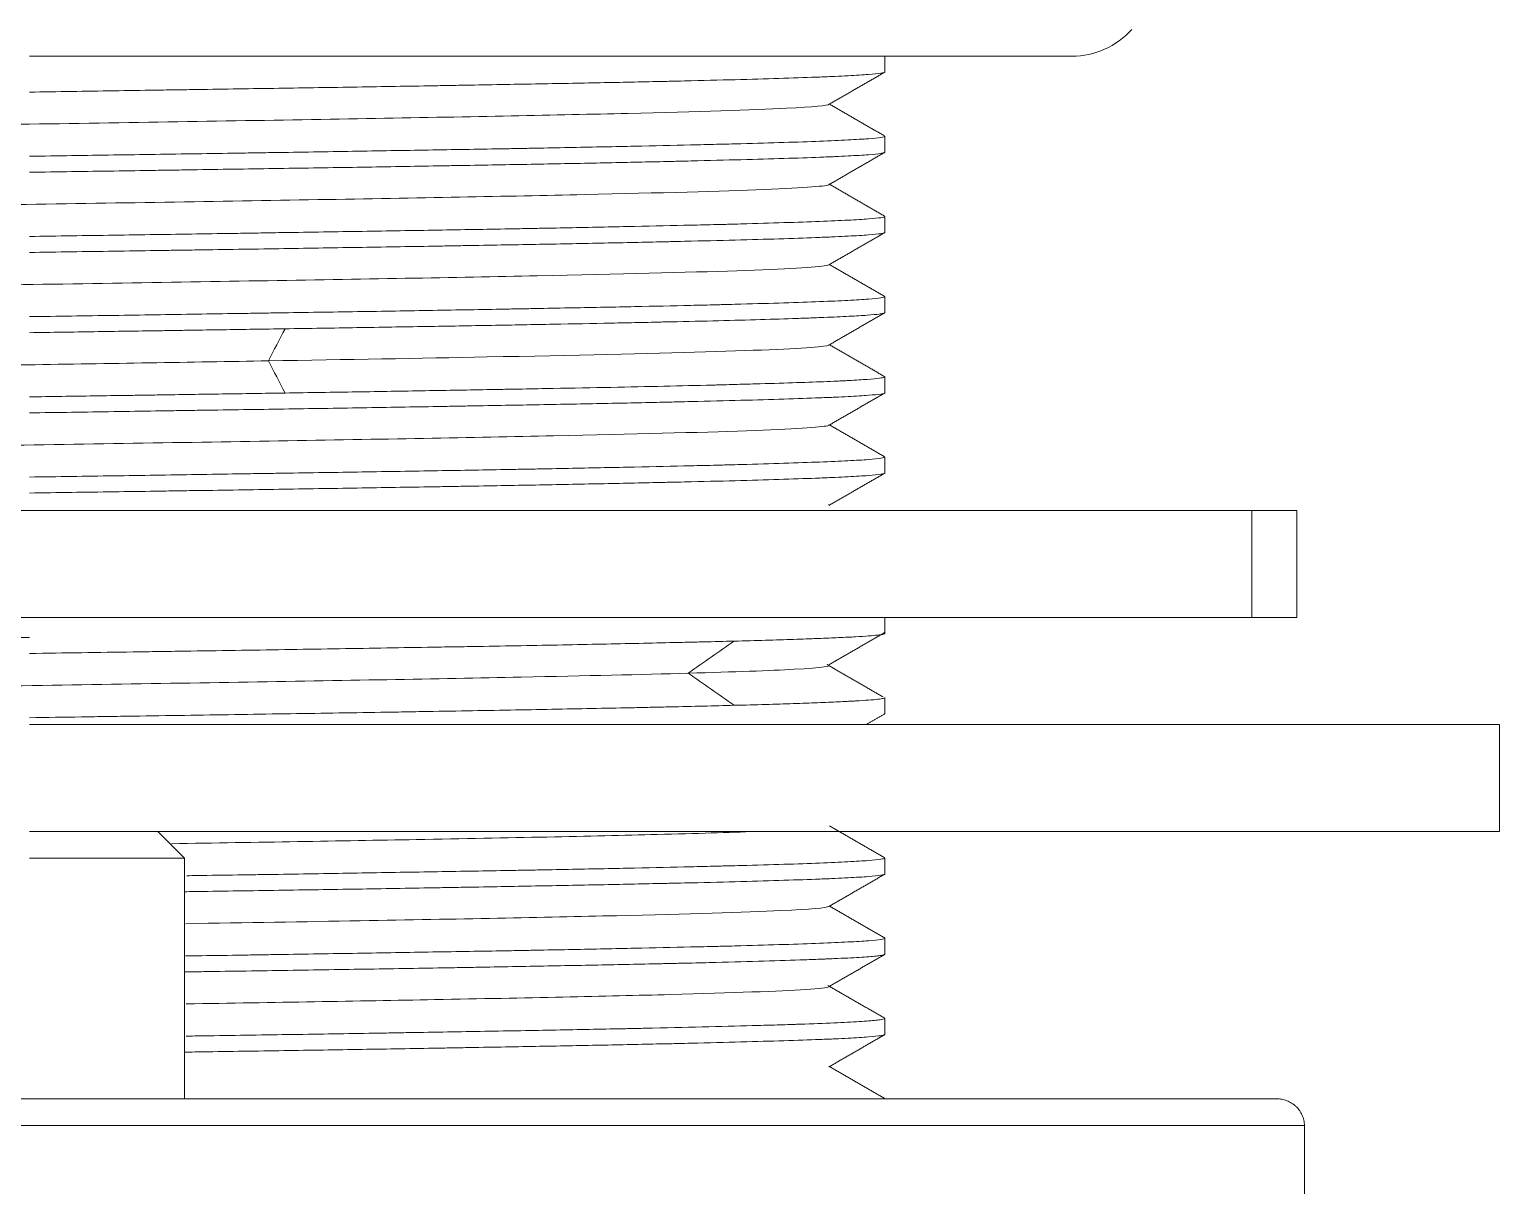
# Model space of a CAD drawing. Extents: x 2070 to 2860, y 0 to 579.
# Drawn here: x 2559.38 to 2586.88, y 251.42 to 273.05 of the extents above; entities that cross this region are included whole.
import ezdxf

# ---------------------------------------------------------------- set-up
doc = ezdxf.new("R2010")
doc.units = 0
doc.header["$LTSCALE"] = 10
doc.header["$MEASUREMENT"] = 0
doc.layers.add('1', color=7, linetype='CONTINUOUS')

msp = doc.modelspace()

# ---------------------------------------------------------------- linework, layer by layer
at = {"layer": '1', "color": 7, "linetype": 'Continuous', "lineweight": 18}
for p, q in [((2578.875, 272.546), (2559.375, 272.546)), ((2575.375, 272.25), (2575.375, 272.546)), ((2575.375, 270.749), (2575.375, 271.049)), ((2575.375, 269.249), (2575.375, 269.549)), ((2575.375, 267.749), (2575.375, 268.049)), ((2575.375, 266.249), (2575.375, 266.549)), ((2575.375, 264.749), (2575.375, 265.049)), ((2531.875, 264.046), (2582.241, 264.046)), ((2583.083, 264.046), (2582.241, 264.046)), ((2583.083, 262.046), (2583.083, 264.046)), ((2582.241, 262.046), (2531.875, 262.046)), ((2575.375, 261.75), (2575.375, 262.046)), ((2582.241, 262.046), (2583.083, 262.046)), ((2575.375, 260.25), (2575.375, 260.549)), ((2575.37, 260.244), (2575.375, 260.25)), ((2559.375, 260.046), (2586.875, 260.046)), ((2586.875, 258.046), (2586.875, 260.046)), ((2559.375, 258.046), (2586.875, 258.046)), ((2562.275, 257.546), (2561.775, 258.046)), ((2559.375, 257.546), (2562.275, 257.546)), ((2562.275, 253.046), (2562.275, 257.546)), ((2575.375, 257.249), (2575.375, 257.549)), ((2575.375, 255.75), (2575.375, 256.049)), ((2575.375, 254.25), (2575.375, 254.549)), ((2582.699, 253.046), (2534.875, 253.046)), ((2575.375, 253.046), (2575.375, 253.049)), ((2583.224, 247.046), (2583.224, 252.546))]:
    msp.add_line(p, q, dxfattribs=at)
at = {"layer": '1', "color": 7, "linetype": 'Continuous', "lineweight": 13}
for p, q in [((2582.241, 262.046), (2582.241, 264.046)), ((2583.224, 252.546), (2534.375, 252.546))]:
    msp.add_line(p, q, dxfattribs=at)
at = {"layer": '1', "color": 7, "linetype": 'Continuous', "lineweight": 18}
msp.add_arc((2578.875, 274.046), 1.5, 270, 318.1894, dxfattribs=at)
for points, degree in [([(2574.333, 271.645), (2574.857, 271.948), (2575.381, 272.25)], 2), ([(2575.372, 271.053), (2574.856, 271.351), (2574.34, 271.649)], 2), ([(2574.332, 270.144), (2574.855, 270.446), (2575.379, 270.749)], 2), ([(2575.374, 269.553), (2574.857, 269.851), (2574.341, 270.149)], 2), ([(2574.325, 268.64), (2574.849, 268.943), (2575.373, 269.245)], 2), ([(2575.379, 268.049), (2574.86, 268.349), (2574.341, 268.649)], 2), ([(2574.325, 267.14), (2574.848, 267.443), (2575.372, 267.745)], 2), ([(2575.38, 266.548), (2574.86, 266.849), (2574.34, 267.149)], 2), ([(2574.333, 265.644), (2574.856, 265.947), (2575.38, 266.249)], 2), ([(2575.376, 265.051), (2574.859, 265.35), (2574.341, 265.649)], 2), ([(2574.333, 264.145), (2574.857, 264.448), (2575.38, 264.75)], 2), ([(2574.333, 264.145), (2574.338, 264.149), (2574.335, 264.154), (2574.323, 264.159)], 3), ([(2574.324, 261.159), (2574.846, 261.461), (2575.369, 261.764)], 2), ([(2575.342, 260.562), (2574.819, 260.864), (2574.297, 261.166)], 2), ([(2575.028, 260.046), (2575.202, 260.147), (2575.377, 260.248)], 2), ([(2575.377, 257.551), (2574.859, 257.85), (2574.341, 258.149)], 2), ([(2574.33, 256.643), (2574.854, 256.945), (2575.377, 257.248)], 2), ([(2575.378, 256.051), (2574.859, 256.35), (2574.341, 256.649)], 2), ([(2574.329, 255.143), (2574.853, 255.445), (2575.377, 255.748)], 2), ([(2574.329, 255.156), (2574.324, 255.159), (2574.317, 255.161), (2574.307, 255.164)], 3), ([(2575.377, 254.551), (2574.859, 254.85), (2574.341, 255.149)], 2), ([(2574.33, 253.643), (2574.854, 253.945), (2575.377, 254.248)], 2), ([(2574.331, 253.643), (2574.337, 253.647), (2574.337, 253.651), (2574.331, 253.655)], 3), ([(2575.377, 253.051), (2574.859, 253.35), (2574.341, 253.649)], 2)]:
    msp.add_open_spline(points, degree=degree, dxfattribs=at)
for points, knots in [([(2559.375, 271.874), (2559.903, 271.882), (2560.429, 271.89), (2561.215, 271.902), (2561.476, 271.906), (2561.867, 271.912), (2561.997, 271.914), (2562.192, 271.917), (2562.257, 271.918), (2562.387, 271.92), (2562.451, 271.921), (2563.032, 271.93), (2563.54, 271.938), (2564.537, 271.953), (2565.027, 271.961), (2565.99, 271.976), (2566.463, 271.984), (2567.043, 271.994), (2567.159, 271.996), (2567.388, 272), (2567.73, 272.006), (2568.062, 272.012), (2568.714, 272.024), (2569.55, 272.039), (2570.323, 272.054), (2570.878, 272.066), (2571.059, 272.07), (2571.28, 272.075), (2571.324, 272.075), (2571.411, 272.077), (2571.455, 272.078), (2571.584, 272.081), (2571.668, 272.083), (2572.085, 272.093), (2572.396, 272.101), (2572.974, 272.117), (2573.242, 272.125), (2573.733, 272.14), (2573.957, 272.148), (2574.209, 272.158), (2574.258, 272.16), (2574.353, 272.163), (2574.399, 272.165), (2574.531, 272.171), (2574.613, 272.175), (2574.84, 272.187), (2574.967, 272.195), (2575.17, 272.211), (2575.246, 272.219), (2575.324, 272.23), (2575.343, 272.234), (2575.359, 272.239), (2575.362, 272.24), (2575.367, 272.242), (2575.37, 272.243), (2575.373, 272.245), (2575.373, 272.246)], [0, 0, 0, 0, 0.063113, 0.063113, 0.09467, 0.09467, 0.110448, 0.110448, 0.118338, 0.118338, 0.126227, 0.126227, 0.18934, 0.18934, 0.252453, 0.252453, 0.315567, 0.315567, 0.331345, 0.331345, 0.347124, 0.37868, 0.37868, 0.441794, 0.504907, 0.504907, 0.536464, 0.536464, 0.544353, 0.544353, 0.552242, 0.552242, 0.56802, 0.56802, 0.631134, 0.631134, 0.694247, 0.694247, 0.75736, 0.75736, 0.773139, 0.773139, 0.788917, 0.788917, 0.820474, 0.820474, 0.883587, 0.883587, 0.946701, 0.946701, 0.978257, 0.978257, 0.986146, 0.986146, 0.994036, 1, 1, 1, 1]), ([(2544.417, 270.895), (2544.412, 270.899), (2544.425, 270.934), (2545.399, 271.001), (2548.958, 271.096), (2554.141, 271.191), (2560.141, 271.286), (2566.022, 271.381), (2570.865, 271.476), (2573.701, 271.564), (2574.31, 271.621), (2574.334, 271.646)], [0, 0, 0, 0, 0.015318, 0.141747, 0.268175, 0.394604, 0.521032, 0.647461, 0.773889, 0.900318, 1, 1, 1, 1]), ([(2575.375, 271.049), (2575.375, 271.049), (2575.375, 271.049), (2575.375, 271.041), (2575.349, 271.033), (2575.247, 271.017), (2575.17, 271.01), (2575.018, 270.998), (2574.96, 270.994), (2574.833, 270.987), (2574.763, 270.983), (2574.533, 270.971), (2574.356, 270.963), (2573.957, 270.947), (2573.734, 270.939), (2573.243, 270.924), (2572.975, 270.916), (2572.611, 270.906), (2572.499, 270.903), (2572.384, 270.9), (2572.307, 270.899), (2572.268, 270.898), (2572.072, 270.893), (2571.91, 270.889), (2571.411, 270.877), (2571.061, 270.87), (2570.325, 270.854), (2569.939, 270.846), (2569.333, 270.834), (2569.127, 270.83), (2568.811, 270.824), (2568.704, 270.822), (2568.489, 270.818), (2568.38, 270.816), (2567.832, 270.807), (2567.383, 270.799), (2566.463, 270.784), (2565.992, 270.776), (2565.03, 270.76), (2564.538, 270.752), (2563.909, 270.742), (2563.783, 270.74), (2563.592, 270.737), (2563.528, 270.736), (2563.401, 270.734), (2563.081, 270.729), (2562.761, 270.724), (2561.989, 270.713), (2561.471, 270.705), (2560.428, 270.69), (2559.903, 270.682), (2559.375, 270.674)], [0, 0, 0, 0, 0.000749, 0.000749, 0.063202, 0.063202, 0.125655, 0.125655, 0.156882, 0.156882, 0.188108, 0.188108, 0.250562, 0.250562, 0.313015, 0.313015, 0.375468, 0.375468, 0.391081, 0.398888, 0.398888, 0.406695, 0.406695, 0.437921, 0.437921, 0.500374, 0.500374, 0.562828, 0.562828, 0.594054, 0.594054, 0.609667, 0.609667, 0.625281, 0.625281, 0.687734, 0.687734, 0.750187, 0.750187, 0.81264, 0.81264, 0.828254, 0.828254, 0.83606, 0.83606, 0.843867, 0.875094, 0.875094, 0.937547, 0.937547, 1, 1, 1, 1]), ([(2559.375, 270.374), (2559.903, 270.382), (2560.429, 270.39), (2561.215, 270.402), (2561.476, 270.406), (2561.867, 270.412), (2561.997, 270.414), (2562.192, 270.417), (2562.257, 270.418), (2562.387, 270.42), (2562.451, 270.421), (2563.032, 270.43), (2563.54, 270.437), (2564.537, 270.453), (2565.027, 270.46), (2565.99, 270.476), (2566.463, 270.484), (2567.043, 270.494), (2567.159, 270.496), (2567.388, 270.5), (2567.73, 270.506), (2568.062, 270.512), (2568.714, 270.523), (2569.132, 270.531), (2569.937, 270.546), (2570.323, 270.554), (2570.878, 270.566), (2571.059, 270.57), (2571.28, 270.575), (2571.324, 270.576), (2571.411, 270.578), (2571.455, 270.579), (2571.584, 270.582), (2571.668, 270.584), (2572.085, 270.594), (2572.396, 270.602), (2572.974, 270.617), (2573.242, 270.625), (2573.733, 270.64), (2573.957, 270.648), (2574.209, 270.658), (2574.258, 270.66), (2574.353, 270.663), (2574.49, 270.669), (2574.613, 270.675), (2574.84, 270.687), (2574.967, 270.695), (2575.17, 270.711), (2575.246, 270.718), (2575.324, 270.73), (2575.343, 270.734), (2575.359, 270.739), (2575.362, 270.74), (2575.367, 270.741), (2575.369, 270.743), (2575.371, 270.744), (2575.371, 270.744)], [0, 0, 0, 0, 0.063391, 0.063391, 0.095087, 0.095087, 0.110935, 0.110935, 0.118859, 0.118859, 0.126783, 0.126783, 0.190174, 0.190174, 0.253566, 0.253566, 0.316957, 0.316957, 0.332805, 0.332805, 0.348653, 0.380349, 0.380349, 0.44374, 0.44374, 0.507132, 0.507132, 0.538827, 0.538827, 0.546751, 0.546751, 0.554675, 0.554675, 0.570523, 0.570523, 0.633915, 0.633915, 0.697306, 0.697306, 0.760697, 0.760697, 0.776545, 0.776545, 0.792393, 0.824089, 0.824089, 0.88748, 0.88748, 0.950872, 0.950872, 0.982568, 0.982568, 0.990491, 0.990491, 0.998415, 1, 1, 1, 1]), ([(2544.421, 269.392), (2544.366, 269.422), (2544.993, 269.484), (2548.104, 269.577), (2553.024, 269.672), (2558.934, 269.767), (2564.914, 269.862), (2570.029, 269.957), (2573.483, 270.052), (2574.363, 270.119), (2574.334, 270.154), (2574.327, 270.158)], [0, 0, 0, 0, 0.118068, 0.242099, 0.36613, 0.490161, 0.614192, 0.738223, 0.862255, 0.986286, 1, 1, 1, 1]), ([(2575.375, 269.549), (2575.375, 269.549), (2575.375, 269.549), (2575.375, 269.541), (2575.349, 269.533), (2575.247, 269.517), (2575.17, 269.51), (2575.018, 269.498), (2574.96, 269.494), (2574.833, 269.486), (2574.763, 269.482), (2574.533, 269.471), (2574.356, 269.463), (2573.957, 269.448), (2573.734, 269.44), (2573.243, 269.424), (2572.975, 269.416), (2572.611, 269.406), (2572.499, 269.403), (2572.384, 269.4), (2572.307, 269.398), (2572.268, 269.397), (2572.072, 269.392), (2571.91, 269.389), (2571.411, 269.377), (2571.061, 269.369), (2570.325, 269.354), (2569.939, 269.346), (2569.333, 269.334), (2569.127, 269.33), (2568.811, 269.324), (2568.704, 269.322), (2568.489, 269.318), (2568.38, 269.316), (2567.832, 269.306), (2567.383, 269.299), (2566.463, 269.283), (2565.992, 269.276), (2565.03, 269.26), (2564.538, 269.253), (2563.909, 269.243), (2563.783, 269.241), (2563.592, 269.237), (2563.528, 269.236), (2563.401, 269.234), (2563.081, 269.229), (2562.761, 269.225), (2561.989, 269.213), (2561.471, 269.205), (2560.428, 269.19), (2559.903, 269.182), (2559.375, 269.174)], [0, 0, 0, 0, 0.00075, 0.00075, 0.063203, 0.063203, 0.125656, 0.125656, 0.156883, 0.156883, 0.188109, 0.188109, 0.250562, 0.250562, 0.313015, 0.313015, 0.375469, 0.375469, 0.391082, 0.398888, 0.398888, 0.406695, 0.406695, 0.437922, 0.437922, 0.500375, 0.500375, 0.562828, 0.562828, 0.594055, 0.594055, 0.609668, 0.609668, 0.625281, 0.625281, 0.687734, 0.687734, 0.750187, 0.750187, 0.812641, 0.812641, 0.828254, 0.828254, 0.83606, 0.83606, 0.843867, 0.875094, 0.875094, 0.937547, 0.937547, 1, 1, 1, 1]), ([(2559.375, 268.875), (2559.903, 268.883), (2560.429, 268.891), (2561.215, 268.902), (2561.476, 268.906), (2561.867, 268.912), (2561.997, 268.914), (2562.192, 268.917), (2562.257, 268.918), (2562.387, 268.92), (2562.451, 268.921), (2563.032, 268.929), (2563.54, 268.937), (2564.537, 268.953), (2565.027, 268.961), (2565.99, 268.976), (2566.463, 268.984), (2567.043, 268.994), (2567.159, 268.996), (2567.388, 269), (2567.73, 269.006), (2568.062, 269.012), (2568.714, 269.023), (2569.55, 269.038), (2570.323, 269.054), (2570.878, 269.066), (2571.059, 269.07), (2571.28, 269.075), (2571.324, 269.076), (2571.411, 269.078), (2571.455, 269.079), (2571.584, 269.082), (2571.668, 269.084), (2572.085, 269.094), (2572.396, 269.101), (2572.974, 269.117), (2573.242, 269.124), (2573.733, 269.14), (2573.957, 269.148), (2574.209, 269.158), (2574.258, 269.16), (2574.353, 269.164), (2574.49, 269.17), (2574.613, 269.176), (2574.84, 269.187), (2574.967, 269.195), (2575.17, 269.21), (2575.246, 269.218), (2575.324, 269.23), (2575.343, 269.234), (2575.359, 269.239), (2575.362, 269.24), (2575.367, 269.242), (2575.373, 269.244), (2575.375, 269.247), (2575.375, 269.249)], [0, 0, 0, 0, 0.062547, 0.062547, 0.09382, 0.09382, 0.109457, 0.109457, 0.117275, 0.117275, 0.125094, 0.125094, 0.187641, 0.187641, 0.250188, 0.250188, 0.312735, 0.312735, 0.328371, 0.328371, 0.344008, 0.375281, 0.375281, 0.437828, 0.500375, 0.500375, 0.531649, 0.531649, 0.539467, 0.539467, 0.547285, 0.547285, 0.562922, 0.562922, 0.625469, 0.625469, 0.688016, 0.688016, 0.750563, 0.750563, 0.7662, 0.7662, 0.781836, 0.81311, 0.81311, 0.875657, 0.875657, 0.938204, 0.938204, 0.969477, 0.969477, 0.977295, 0.977295, 0.985114, 1, 1, 1, 1]), ([(2544.418, 267.903), (2544.441, 267.924), (2544.908, 267.975), (2547.319, 268.059), (2551.945, 268.154), (2557.73, 268.249), (2563.772, 268.344), (2569.128, 268.438), (2572.962, 268.533), (2574.179, 268.601), (2574.317, 268.636), (2574.326, 268.641)], [0, 0, 0, 0, 0.081845, 0.210622, 0.339399, 0.468176, 0.596952, 0.725729, 0.854506, 0.983283, 1, 1, 1, 1]), ([(2575.372, 268.054), (2575.374, 268.052), (2575.375, 268.05), (2575.375, 268.041), (2575.349, 268.034), (2575.247, 268.018), (2575.17, 268.01), (2575.018, 267.998), (2574.96, 267.994), (2574.833, 267.986), (2574.763, 267.982), (2574.533, 267.97), (2574.356, 267.963), (2573.957, 267.947), (2573.734, 267.94), (2573.243, 267.924), (2572.975, 267.916), (2572.611, 267.906), (2572.499, 267.903), (2572.384, 267.9), (2572.307, 267.898), (2572.268, 267.897), (2572.072, 267.892), (2571.91, 267.888), (2571.411, 267.877), (2570.71, 267.861), (2569.939, 267.846), (2569.333, 267.835), (2569.127, 267.831), (2568.811, 267.825), (2568.704, 267.823), (2568.489, 267.819), (2568.38, 267.817), (2567.832, 267.807), (2567.383, 267.799), (2566.463, 267.783), (2565.992, 267.775), (2565.03, 267.76), (2564.538, 267.753), (2563.909, 267.743), (2563.783, 267.741), (2563.592, 267.738), (2563.528, 267.737), (2563.401, 267.735), (2563.081, 267.73), (2562.761, 267.725), (2561.989, 267.713), (2561.471, 267.705), (2560.428, 267.689), (2559.903, 267.682), (2559.375, 267.674)], [0, 0, 0, 0, 0.012925, 0.012925, 0.074617, 0.074617, 0.136309, 0.136309, 0.167155, 0.167155, 0.198002, 0.198002, 0.259694, 0.259694, 0.321386, 0.321386, 0.383078, 0.383078, 0.398501, 0.406213, 0.406213, 0.413924, 0.413924, 0.44477, 0.44477, 0.506463, 0.568155, 0.568155, 0.599001, 0.599001, 0.614424, 0.614424, 0.629847, 0.629847, 0.691539, 0.691539, 0.753231, 0.753231, 0.814923, 0.814923, 0.830346, 0.830346, 0.838058, 0.838058, 0.84577, 0.876616, 0.876616, 0.938308, 0.938308, 1, 1, 1, 1]), ([(2564.157, 267.447), (2564.612, 267.454), (2565.06, 267.461), (2565.718, 267.472), (2565.936, 267.476), (2566.367, 267.483), (2566.581, 267.486), (2567.215, 267.497), (2567.625, 267.504), (2568.419, 267.518), (2568.803, 267.525), (2569.547, 267.539), (2569.906, 267.546), (2570.426, 267.557), (2570.597, 267.56), (2570.847, 267.566), (2570.93, 267.567), (2571.052, 267.57), (2571.093, 267.571), (2571.174, 267.573), (2571.535, 267.581), (2571.873, 267.588), (2572.441, 267.602), (2572.707, 267.609), (2573.204, 267.623), (2573.436, 267.63), (2573.757, 267.641), (2573.859, 267.645), (2574.006, 267.65), (2574.054, 267.652), (2574.147, 267.656), (2574.193, 267.657), (2574.413, 267.666), (2574.568, 267.673), (2574.838, 267.687), (2574.953, 267.694), (2575.142, 267.708), (2575.217, 267.715), (2575.285, 267.724), (2575.303, 267.727), (2575.318, 267.729), (2575.328, 267.731), (2575.332, 267.732), (2575.353, 267.737), (2575.364, 267.74), (2575.373, 267.746), (2575.375, 267.748), (2575.375, 267.75)], [0, 0, 0, 0, 0.070072, 0.070072, 0.105108, 0.105108, 0.140144, 0.140144, 0.210217, 0.210217, 0.280289, 0.280289, 0.350361, 0.350361, 0.385397, 0.385397, 0.402915, 0.402915, 0.411674, 0.411674, 0.420433, 0.490506, 0.490506, 0.560578, 0.560578, 0.63065, 0.63065, 0.665686, 0.665686, 0.683204, 0.683204, 0.700722, 0.700722, 0.770795, 0.770795, 0.840867, 0.840867, 0.910939, 0.910939, 0.928457, 0.937216, 0.937216, 0.945975, 0.945975, 0.981011, 0.981011, 1, 1, 1, 1]), ([(2559.375, 267.374), (2559.781, 267.38), (2560.589, 267.393), (2561.392, 267.405), (2561.892, 267.412), (2561.992, 267.414), (2562.192, 267.417), (2562.291, 267.419), (2562.59, 267.423), (2562.788, 267.426), (2563.379, 267.435), (2563.77, 267.441), (2564.157, 267.447)], [0, 0, 0, 0, 0.25, 0.5, 0.5, 0.5625, 0.5625, 0.625, 0.625, 0.75, 0.75, 1, 1, 1, 1]), ([(2563.846, 266.847), (2565.301, 266.871), (2568.489, 266.927), (2572.358, 267.015), (2574.129, 267.092), (2574.346, 267.138), (2574.333, 267.153)], [0, 0, 0, 0, 0.238656, 0.548919, 0.859182, 1, 1, 1, 1]), ([(2544.417, 266.404), (2544.452, 266.432), (2545.2, 266.492), (2548.382, 266.584), (2553.394, 266.679), (2558.882, 266.766), (2562.391, 266.822), (2563.846, 266.847)], [0, 0, 0, 0, 0.19209, 0.406435, 0.62078, 0.835125, 1, 1, 1, 1]), ([(2575.373, 266.552), (2575.377, 266.549), (2575.375, 266.546), (2575.357, 266.535), (2575.324, 266.529), (2575.217, 266.515), (2575.142, 266.508), (2574.952, 266.494), (2574.836, 266.486), (2574.682, 266.478), (2574.665, 266.477), (2574.629, 266.475), (2574.575, 266.473), (2574.442, 266.467), (2574.318, 266.461), (2574.055, 266.451), (2573.666, 266.437), (2573.204, 266.423), (2572.829, 266.413), (2572.699, 266.409), (2572.498, 266.404), (2572.429, 266.402), (2572.325, 266.399), (2572.29, 266.398), (2572.219, 266.396), (2571.899, 266.388), (2571.559, 266.38), (2570.927, 266.366), (2570.265, 266.352), (2569.546, 266.338), (2568.985, 266.328), (2568.794, 266.324), (2568.502, 266.319), (2568.404, 266.317), (2568.206, 266.314), (2568.106, 266.312), (2567.606, 266.303), (2567.197, 266.296), (2566.36, 266.281), (2565.932, 266.274), (2565.058, 266.26), (2564.612, 266.253), (2564.157, 266.246)], [0, 0, 0, 0, 0.031512, 0.031512, 0.100689, 0.100689, 0.169867, 0.169867, 0.239045, 0.239045, 0.247692, 0.247692, 0.256339, 0.273634, 0.308223, 0.308223, 0.3774, 0.446578, 0.446578, 0.481167, 0.481167, 0.498461, 0.498461, 0.507109, 0.507109, 0.515756, 0.584934, 0.584934, 0.654111, 0.723289, 0.723289, 0.757878, 0.757878, 0.775172, 0.775172, 0.792467, 0.792467, 0.861645, 0.861645, 0.930822, 0.930822, 1, 1, 1, 1]), ([(2564.157, 266.246), (2563.77, 266.24), (2562.989, 266.228), (2562.196, 266.216), (2561.696, 266.208), (2561.596, 266.207), (2561.395, 266.204), (2561.294, 266.202), (2560.992, 266.198), (2560.791, 266.195), (2560.185, 266.186), (2559.781, 266.18), (2559.375, 266.174)], [0, 0, 0, 0, 0.25, 0.5, 0.5, 0.5625, 0.5625, 0.625, 0.625, 0.75, 0.75, 1, 1, 1, 1]), ([(2559.375, 265.874), (2559.903, 265.882), (2560.429, 265.89), (2561.215, 265.902), (2561.476, 265.906), (2561.867, 265.912), (2561.997, 265.914), (2562.192, 265.917), (2562.257, 265.918), (2562.387, 265.92), (2562.451, 265.921), (2563.032, 265.93), (2563.54, 265.937), (2564.537, 265.953), (2565.027, 265.96), (2565.99, 265.976), (2566.463, 265.984), (2567.043, 265.994), (2567.159, 265.996), (2567.388, 266), (2567.73, 266.006), (2568.062, 266.012), (2568.714, 266.023), (2569.132, 266.031), (2569.937, 266.046), (2570.323, 266.054), (2570.878, 266.066), (2571.059, 266.07), (2571.28, 266.075), (2571.324, 266.076), (2571.411, 266.078), (2571.455, 266.079), (2571.584, 266.082), (2571.668, 266.084), (2572.085, 266.094), (2572.396, 266.102), (2572.974, 266.117), (2573.242, 266.124), (2573.733, 266.14), (2573.957, 266.148), (2574.209, 266.158), (2574.258, 266.16), (2574.353, 266.164), (2574.49, 266.17), (2574.613, 266.176), (2574.84, 266.187), (2574.967, 266.195), (2575.17, 266.211), (2575.246, 266.218), (2575.324, 266.23), (2575.343, 266.234), (2575.359, 266.238), (2575.362, 266.239), (2575.367, 266.241), (2575.37, 266.243), (2575.372, 266.244), (2575.372, 266.245)], [0, 0, 0, 0, 0.063265, 0.063265, 0.094898, 0.094898, 0.110714, 0.110714, 0.118622, 0.118622, 0.12653, 0.12653, 0.189795, 0.189795, 0.25306, 0.25306, 0.316325, 0.316325, 0.332142, 0.332142, 0.347958, 0.37959, 0.37959, 0.442856, 0.442856, 0.506121, 0.506121, 0.537753, 0.537753, 0.545661, 0.545661, 0.553569, 0.553569, 0.569386, 0.569386, 0.632651, 0.632651, 0.695916, 0.695916, 0.759181, 0.759181, 0.774997, 0.774997, 0.790813, 0.822446, 0.822446, 0.885711, 0.885711, 0.948976, 0.948976, 0.980609, 0.980609, 0.988517, 0.988517, 0.996425, 1, 1, 1, 1]), ([(2544.416, 264.896), (2544.394, 264.92), (2544.895, 264.977), (2547.574, 265.065), (2552.302, 265.16), (2558.133, 265.255), (2564.159, 265.35), (2569.437, 265.445), (2573.146, 265.54), (2574.302, 265.61), (2574.342, 265.649), (2574.33, 265.656)], [0, 0, 0, 0, 0.097984, 0.222864, 0.347744, 0.472624, 0.597504, 0.722384, 0.847264, 0.972144, 1, 1, 1, 1]), ([(2575.375, 265.049), (2575.375, 265.049), (2575.375, 265.049), (2575.375, 265.041), (2575.349, 265.034), (2575.247, 265.018), (2575.17, 265.01), (2575.018, 264.998), (2574.96, 264.994), (2574.833, 264.986), (2574.763, 264.982), (2574.533, 264.97), (2574.356, 264.963), (2573.957, 264.948), (2573.734, 264.94), (2573.243, 264.924), (2572.975, 264.916), (2572.611, 264.906), (2572.499, 264.903), (2572.384, 264.9), (2572.307, 264.898), (2572.268, 264.897), (2572.072, 264.892), (2571.91, 264.888), (2571.411, 264.877), (2571.061, 264.869), (2570.325, 264.854), (2569.939, 264.846), (2569.333, 264.834), (2569.127, 264.83), (2568.811, 264.824), (2568.704, 264.822), (2568.489, 264.818), (2568.38, 264.816), (2567.832, 264.806), (2567.383, 264.799), (2566.463, 264.783), (2565.992, 264.776), (2565.03, 264.76), (2564.538, 264.753), (2563.909, 264.743), (2563.783, 264.741), (2563.592, 264.738), (2563.528, 264.737), (2563.401, 264.735), (2563.081, 264.73), (2562.761, 264.725), (2561.989, 264.713), (2561.471, 264.705), (2560.428, 264.689), (2559.903, 264.682), (2559.375, 264.674)], [0, 0, 0, 0, 0.000749, 0.000749, 0.063202, 0.063202, 0.125656, 0.125656, 0.156882, 0.156882, 0.188109, 0.188109, 0.250562, 0.250562, 0.313015, 0.313015, 0.375468, 0.375468, 0.391082, 0.398888, 0.398888, 0.406695, 0.406695, 0.437921, 0.437921, 0.500375, 0.500375, 0.562828, 0.562828, 0.594054, 0.594054, 0.609668, 0.609668, 0.625281, 0.625281, 0.687734, 0.687734, 0.750187, 0.750187, 0.81264, 0.81264, 0.828254, 0.828254, 0.83606, 0.83606, 0.843867, 0.875094, 0.875094, 0.937547, 0.937547, 1, 1, 1, 1]), ([(2559.375, 264.375), (2559.903, 264.383), (2560.429, 264.391), (2561.215, 264.402), (2561.476, 264.406), (2561.867, 264.412), (2561.997, 264.414), (2562.192, 264.417), (2562.257, 264.418), (2562.387, 264.42), (2562.451, 264.42), (2563.032, 264.429), (2563.54, 264.437), (2564.537, 264.453), (2565.027, 264.461), (2565.99, 264.477), (2566.463, 264.484), (2567.043, 264.494), (2567.159, 264.496), (2567.388, 264.5), (2567.73, 264.506), (2568.062, 264.511), (2568.714, 264.523), (2569.132, 264.531), (2569.937, 264.546), (2570.323, 264.554), (2570.878, 264.566), (2571.059, 264.57), (2571.28, 264.575), (2571.324, 264.576), (2571.411, 264.578), (2571.455, 264.579), (2571.584, 264.582), (2571.668, 264.584), (2572.085, 264.594), (2572.396, 264.601), (2572.974, 264.616), (2573.242, 264.624), (2573.733, 264.64), (2573.957, 264.648), (2574.209, 264.658), (2574.258, 264.66), (2574.353, 264.664), (2574.49, 264.67), (2574.613, 264.676), (2574.84, 264.687), (2574.967, 264.695), (2575.17, 264.71), (2575.246, 264.718), (2575.324, 264.73), (2575.343, 264.734), (2575.359, 264.739), (2575.362, 264.74), (2575.367, 264.742), (2575.37, 264.744), (2575.372, 264.745), (2575.373, 264.746)], [0, 0, 0, 0, 0.063137, 0.063137, 0.094706, 0.094706, 0.11049, 0.11049, 0.118382, 0.118382, 0.126275, 0.126275, 0.189412, 0.189412, 0.252549, 0.252549, 0.315686, 0.315686, 0.331471, 0.331471, 0.347255, 0.378824, 0.378824, 0.441961, 0.441961, 0.505098, 0.505098, 0.536667, 0.536667, 0.544559, 0.544559, 0.552451, 0.552451, 0.568235, 0.568235, 0.631373, 0.631373, 0.69451, 0.69451, 0.757647, 0.757647, 0.773432, 0.773432, 0.789216, 0.820785, 0.820785, 0.883922, 0.883922, 0.947059, 0.947059, 0.978628, 0.978628, 0.98652, 0.98652, 0.994412, 1, 1, 1, 1]), ([(2559.375, 261.674), (2558.847, 261.666), (2558.321, 261.658), (2557.535, 261.646), (2557.274, 261.642), (2556.883, 261.637), (2556.753, 261.635), (2556.558, 261.632), (2556.493, 261.631), (2556.363, 261.629), (2556.299, 261.628), (2555.718, 261.619), (2555.21, 261.611), (2554.213, 261.596), (2553.723, 261.588), (2552.76, 261.572), (2552.287, 261.564), (2551.707, 261.554), (2551.591, 261.552), (2551.362, 261.549), (2551.02, 261.543), (2550.688, 261.537), (2550.036, 261.526), (2549.618, 261.518), (2548.814, 261.502), (2548.427, 261.494), (2547.872, 261.482), (2547.691, 261.478), (2547.47, 261.473), (2547.426, 261.472), (2547.339, 261.47), (2547.296, 261.469), (2547.166, 261.466), (2547.082, 261.464), (2546.665, 261.455), (2546.354, 261.447), (2545.776, 261.432), (2545.508, 261.424), (2545.017, 261.408), (2544.793, 261.4), (2544.541, 261.39), (2544.492, 261.388), (2544.397, 261.384), (2544.26, 261.378), (2544.137, 261.373), (2543.91, 261.361), (2543.783, 261.354), (2543.58, 261.338), (2543.504, 261.331), (2543.427, 261.319), (2543.407, 261.315), (2543.391, 261.31), (2543.388, 261.309), (2543.383, 261.307), (2543.381, 261.305), (2543.379, 261.304), (2543.379, 261.304)], [0, 0, 0, 0, 0.063408, 0.063408, 0.095111, 0.095111, 0.110963, 0.110963, 0.118889, 0.118889, 0.126815, 0.126815, 0.190223, 0.190223, 0.25363, 0.25363, 0.317038, 0.317038, 0.33289, 0.33289, 0.348741, 0.380445, 0.380445, 0.443853, 0.443853, 0.50726, 0.50726, 0.538964, 0.538964, 0.54689, 0.54689, 0.554816, 0.554816, 0.570668, 0.570668, 0.634075, 0.634075, 0.697483, 0.697483, 0.76089, 0.76089, 0.776742, 0.776742, 0.792594, 0.824298, 0.824298, 0.887705, 0.887705, 0.951113, 0.951113, 0.982817, 0.982817, 0.990743, 0.990743, 0.998669, 1, 1, 1, 1]), ([(2559.375, 261.375), (2559.7, 261.38), (2560.348, 261.389), (2560.993, 261.399), (2561.475, 261.406), (2561.716, 261.41), (2561.956, 261.413), (2562.116, 261.416), (2562.197, 261.417), (2562.596, 261.423), (2562.912, 261.427), (2563.537, 261.437), (2563.846, 261.442), (2564.458, 261.452), (2565.064, 261.461), (2565.953, 261.476), (2566.532, 261.486), (2566.962, 261.493), (2567.104, 261.495), (2567.387, 261.5), (2567.527, 261.502), (2567.942, 261.509), (2568.483, 261.519), (2568.999, 261.528), (2569.503, 261.538), (2569.995, 261.548), (2570.697, 261.562), (2571.14, 261.572), (2571.409, 261.578), (2571.462, 261.579), (2571.568, 261.582), (2571.725, 261.585), (2571.878, 261.589), (2572.178, 261.596), (2572.37, 261.601), (2572.554, 261.606)], [0, 0, 0, 0, 0.0625, 0.125, 0.125, 0.15625, 0.171875, 0.171875, 0.1875, 0.1875, 0.25, 0.25, 0.3125, 0.3125, 0.375, 0.4375, 0.5, 0.5, 0.53125, 0.53125, 0.5625, 0.5625, 0.625, 0.6875, 0.6875, 0.75, 0.8125, 0.875, 0.875, 0.890625, 0.890625, 0.90625, 0.9375, 0.9375, 1, 1, 1, 1]), ([(2572.554, 261.606), (2572.762, 261.611), (2573.154, 261.622), (2573.504, 261.633), (2573.749, 261.641), (2573.828, 261.644), (2573.943, 261.648), (2573.981, 261.649), (2574.054, 261.652), (2574.09, 261.653), (2574.267, 261.66), (2574.395, 261.665), (2574.629, 261.676), (2574.735, 261.681), (2574.921, 261.692), (2575.085, 261.703), (2575.201, 261.714), (2575.27, 261.722), (2575.29, 261.725), (2575.315, 261.729), (2575.323, 261.73), (2575.336, 261.733), (2575.342, 261.734), (2575.366, 261.74), (2575.375, 261.745), (2575.375, 261.749)], [0, 0, 0, 0, 0.113032, 0.226065, 0.226065, 0.282581, 0.282581, 0.310839, 0.310839, 0.339097, 0.339097, 0.452129, 0.452129, 0.565161, 0.565161, 0.678194, 0.791226, 0.791226, 0.847742, 0.847742, 0.876, 0.876, 0.904258, 0.904258, 1, 1, 1, 1]), ([(2544.421, 260.406), (2544.45, 260.423), (2544.865, 260.472), (2547.077, 260.553), (2551.6, 260.647), (2557.336, 260.742), (2563.39, 260.837), (2568.4, 260.925), (2570.833, 260.981), (2571.698, 261.005)], [0, 0, 0, 0, 0.086761, 0.245057, 0.403352, 0.561647, 0.719943, 0.878238, 1, 1, 1, 1]), ([(2571.698, 261.005), (2572.562, 261.03), (2574.045, 261.083), (2574.429, 261.137), (2574.297, 261.166)], [0, 0, 0, 0, 0.453243, 1, 1, 1, 1]), ([(2575.375, 260.549), (2575.375, 260.544), (2575.355, 260.534), (2575.258, 260.518), (2575.084, 260.502), (2574.92, 260.492), (2574.802, 260.485), (2574.778, 260.484), (2574.727, 260.481), (2574.701, 260.48), (2574.621, 260.476), (2574.565, 260.473), (2574.388, 260.465), (2574.129, 260.454), (2573.674, 260.437), (2573.327, 260.426), (2572.957, 260.416), (2572.762, 260.41), (2572.554, 260.405)], [0, 0, 0, 0, 0.100214, 0.212687, 0.32516, 0.437634, 0.437634, 0.465752, 0.465752, 0.49387, 0.49387, 0.550107, 0.550107, 0.66258, 0.775053, 0.887527, 0.887527, 1, 1, 1, 1]), ([(2572.554, 260.405), (2572.37, 260.4), (2571.986, 260.39), (2571.572, 260.38), (2571.25, 260.373), (2571.086, 260.37), (2570.918, 260.366), (2570.805, 260.364), (2570.748, 260.362), (2570.461, 260.357), (2569.99, 260.347), (2569.497, 260.338), (2568.992, 260.328), (2568.476, 260.318), (2567.668, 260.304), (2567.107, 260.294), (2566.678, 260.287), (2566.533, 260.284), (2566.241, 260.279), (2566.094, 260.277), (2565.652, 260.27), (2565.056, 260.26), (2564.45, 260.251), (2563.838, 260.242), (2563.53, 260.237), (2562.907, 260.227), (2562.279, 260.217), (2561.64, 260.208), (2561.238, 260.201), (2561.157, 260.2), (2560.995, 260.198), (2560.753, 260.194), (2560.51, 260.191), (2560.025, 260.183), (2559.7, 260.178), (2559.375, 260.174)], [0, 0, 0, 0, 0.0625, 0.125, 0.125, 0.15625, 0.171875, 0.171875, 0.1875, 0.1875, 0.25, 0.3125, 0.3125, 0.375, 0.4375, 0.5, 0.5, 0.53125, 0.53125, 0.5625, 0.5625, 0.625, 0.6875, 0.6875, 0.75, 0.75, 0.8125, 0.875, 0.875, 0.890625, 0.890625, 0.90625, 0.9375, 0.9375, 1, 1, 1, 1]), ([(2562.035, 257.817), (2563.636, 257.843), (2567.082, 257.9), (2570.807, 257.977), (2572.469, 258.027), (2572.963, 258.046)], [0, 0, 0, 0, 0.339569, 0.753582, 1, 1, 1, 1]), ([(2575.375, 257.549), (2575.375, 257.549), (2575.375, 257.549), (2575.375, 257.541), (2575.349, 257.533), (2575.247, 257.517), (2575.17, 257.51), (2575.018, 257.498), (2574.96, 257.495), (2574.833, 257.487), (2574.763, 257.483), (2574.533, 257.471), (2574.356, 257.463), (2573.957, 257.447), (2573.734, 257.439), (2573.243, 257.424), (2572.975, 257.416), (2572.611, 257.407), (2572.499, 257.404), (2572.384, 257.401), (2572.307, 257.399), (2572.268, 257.398), (2572.072, 257.393), (2571.91, 257.389), (2571.411, 257.377), (2570.71, 257.361), (2569.939, 257.346), (2569.333, 257.334), (2569.127, 257.33), (2568.811, 257.324), (2568.704, 257.322), (2568.489, 257.319), (2568.38, 257.317), (2567.832, 257.307), (2567.383, 257.299), (2566.463, 257.284), (2565.992, 257.276), (2565.03, 257.26), (2564.538, 257.252), (2563.909, 257.242), (2563.783, 257.24), (2563.592, 257.237), (2563.528, 257.236), (2563.401, 257.234), (2563.081, 257.23), (2562.761, 257.225), (2562.443, 257.22), (2562.382, 257.219), (2562.321, 257.218)], [0, 0, 0, 0, 0.000848, 0.000848, 0.07162, 0.07162, 0.142391, 0.142391, 0.177777, 0.177777, 0.213163, 0.213163, 0.283934, 0.283934, 0.354706, 0.354706, 0.425477, 0.425477, 0.44317, 0.452016, 0.452016, 0.460863, 0.460863, 0.496249, 0.496249, 0.56702, 0.637792, 0.637792, 0.673177, 0.673177, 0.69087, 0.69087, 0.708563, 0.708563, 0.779334, 0.779334, 0.850106, 0.850106, 0.920877, 0.920877, 0.93857, 0.93857, 0.947417, 0.947417, 0.956263, 0.991649, 0.991649, 1, 1, 1, 1]), ([(2562.278, 256.918), (2562.292, 256.919), (2562.307, 256.919), (2562.387, 256.92), (2562.451, 256.921), (2563.032, 256.93), (2563.54, 256.938), (2564.537, 256.953), (2565.027, 256.96), (2565.99, 256.976), (2566.463, 256.984), (2567.043, 256.994), (2567.159, 256.996), (2567.388, 257), (2567.73, 257.006), (2568.062, 257.012), (2568.714, 257.024), (2569.55, 257.039), (2570.323, 257.054), (2570.878, 257.066), (2571.059, 257.07), (2571.28, 257.075), (2571.324, 257.076), (2571.411, 257.078), (2571.455, 257.079), (2571.584, 257.081), (2571.668, 257.083), (2572.085, 257.093), (2572.396, 257.101), (2572.974, 257.117), (2573.242, 257.125), (2573.733, 257.14), (2573.957, 257.148), (2574.209, 257.158), (2574.258, 257.159), (2574.353, 257.163), (2574.399, 257.165), (2574.531, 257.171), (2574.613, 257.175), (2574.84, 257.187), (2574.967, 257.195), (2575.17, 257.211), (2575.246, 257.219), (2575.324, 257.23), (2575.343, 257.234), (2575.359, 257.239), (2575.362, 257.24), (2575.367, 257.242), (2575.373, 257.244), (2575.375, 257.247), (2575.375, 257.249)], [0, 0, 0, 0, 0.002015, 0.002015, 0.010855, 0.010855, 0.081569, 0.081569, 0.152282, 0.152282, 0.222996, 0.222996, 0.240675, 0.240675, 0.258353, 0.29371, 0.29371, 0.364424, 0.435138, 0.435138, 0.470495, 0.470495, 0.479334, 0.479334, 0.488174, 0.488174, 0.505852, 0.505852, 0.576566, 0.576566, 0.64728, 0.64728, 0.717994, 0.717994, 0.735672, 0.735672, 0.753351, 0.753351, 0.788708, 0.788708, 0.859422, 0.859422, 0.930136, 0.930136, 0.965493, 0.965493, 0.974332, 0.974332, 0.983171, 1, 1, 1, 1]), ([(2562.302, 256.321), (2563.424, 256.339), (2566.421, 256.389), (2570.647, 256.471), (2573.613, 256.56), (2574.289, 256.617), (2574.331, 256.643)], [0, 0, 0, 0, 0.170064, 0.464849, 0.759634, 1, 1, 1, 1]), ([(2575.375, 256.049), (2575.375, 256.049), (2575.375, 256.049), (2575.375, 256.041), (2575.349, 256.033), (2575.247, 256.017), (2575.17, 256.01), (2575.018, 255.998), (2574.96, 255.994), (2574.833, 255.986), (2574.763, 255.983), (2574.533, 255.971), (2574.356, 255.963), (2573.957, 255.947), (2573.734, 255.939), (2573.243, 255.924), (2572.975, 255.916), (2572.611, 255.906), (2572.499, 255.903), (2572.384, 255.9), (2572.307, 255.898), (2572.268, 255.897), (2572.072, 255.893), (2571.91, 255.889), (2571.411, 255.877), (2571.061, 255.87), (2570.325, 255.854), (2569.939, 255.846), (2569.333, 255.834), (2569.127, 255.83), (2568.811, 255.824), (2568.704, 255.822), (2568.489, 255.818), (2568.38, 255.816), (2567.832, 255.807), (2567.383, 255.799), (2566.463, 255.784), (2565.992, 255.776), (2565.03, 255.76), (2564.538, 255.752), (2563.909, 255.742), (2563.783, 255.74), (2563.592, 255.737), (2563.528, 255.736), (2563.401, 255.734), (2563.081, 255.729), (2562.761, 255.724), (2562.435, 255.72), (2562.366, 255.719), (2562.297, 255.717)], [0, 0, 0, 0, 0.000848, 0.000848, 0.071542, 0.071542, 0.142236, 0.142236, 0.177583, 0.177583, 0.21293, 0.21293, 0.283624, 0.283624, 0.354317, 0.354317, 0.425011, 0.425011, 0.442685, 0.451522, 0.451522, 0.460358, 0.460358, 0.495705, 0.495705, 0.566399, 0.566399, 0.637093, 0.637093, 0.67244, 0.67244, 0.690113, 0.690113, 0.707787, 0.707787, 0.778481, 0.778481, 0.849175, 0.849175, 0.919868, 0.919868, 0.937542, 0.937542, 0.946379, 0.946379, 0.955215, 0.990562, 0.990562, 1, 1, 1, 1]), ([(2562.278, 255.418), (2562.397, 255.42), (2562.517, 255.422), (2563.17, 255.432), (2563.695, 255.44), (2564.727, 255.456), (2565.234, 255.464), (2566.228, 255.48), (2566.716, 255.488), (2567.254, 255.497), (2567.314, 255.498), (2567.433, 255.5), (2567.61, 255.503), (2568.017, 255.51), (2568.356, 255.517), (2569.022, 255.529), (2569.448, 255.537), (2570.265, 255.553), (2570.657, 255.561), (2571.124, 255.571), (2571.216, 255.573), (2571.353, 255.576), (2571.398, 255.577), (2571.489, 255.579), (2571.712, 255.584), (2571.925, 255.589), (2572.42, 255.602), (2572.727, 255.61), (2573.293, 255.626), (2573.552, 255.634), (2573.906, 255.647), (2574.018, 255.651), (2574.151, 255.656), (2574.177, 255.657), (2574.229, 255.659), (2574.254, 255.66), (2574.329, 255.663), (2574.377, 255.665), (2574.609, 255.675), (2574.767, 255.683), (2575.029, 255.699), (2575.133, 255.707), (2575.25, 255.719), (2575.282, 255.724), (2575.319, 255.73), (2575.33, 255.732), (2575.348, 255.736), (2575.356, 255.738), (2575.371, 255.743), (2575.375, 255.747), (2575.375, 255.75)], [0, 0, 0, 0, 0.016296, 0.016296, 0.089701, 0.089701, 0.163106, 0.163106, 0.236511, 0.236511, 0.245687, 0.245687, 0.254863, 0.273214, 0.309917, 0.309917, 0.383322, 0.383322, 0.456727, 0.456727, 0.475078, 0.475078, 0.484254, 0.484254, 0.49343, 0.530132, 0.530132, 0.603537, 0.603537, 0.676942, 0.676942, 0.713645, 0.713645, 0.722821, 0.722821, 0.731996, 0.731996, 0.750348, 0.750348, 0.823753, 0.823753, 0.897158, 0.897158, 0.93386, 0.93386, 0.952212, 0.952212, 0.970563, 0.970563, 1, 1, 1, 1]), ([(2562.31, 254.821), (2563.942, 254.848), (2567.399, 254.906), (2571.678, 254.996), (2573.886, 255.077), (2574.3, 255.125), (2574.329, 255.143)], [0, 0, 0, 0, 0.247877, 0.543164, 0.838451, 1, 1, 1, 1]), ([(2575.375, 254.549), (2575.375, 254.545), (2575.371, 254.542), (2575.35, 254.535), (2575.332, 254.531), (2575.294, 254.525), (2575.28, 254.523), (2575.248, 254.519), (2575.23, 254.517), (2575.132, 254.507), (2575.027, 254.499), (2574.764, 254.482), (2574.606, 254.474), (2574.237, 254.458), (2574.027, 254.45), (2573.759, 254.44), (2573.729, 254.439), (2573.668, 254.437), (2573.575, 254.434), (2573.351, 254.427), (2573.147, 254.421), (2572.721, 254.409), (2572.414, 254.401), (2571.757, 254.385), (2571.406, 254.377), (2570.939, 254.367), (2570.844, 254.364), (2570.7, 254.361), (2570.651, 254.36), (2570.553, 254.358), (2570.308, 254.353), (2570.056, 254.348), (2569.44, 254.336), (2569.013, 254.328), (2568.127, 254.312), (2567.669, 254.304), (2566.958, 254.292), (2566.717, 254.288), (2566.41, 254.283), (2566.349, 254.282), (2566.225, 254.28), (2566.163, 254.278), (2565.977, 254.275), (2565.852, 254.273), (2565.226, 254.263), (2564.717, 254.255), (2563.685, 254.239), (2563.162, 254.231), (2562.523, 254.221), (2562.414, 254.22), (2562.305, 254.218)], [0, 0, 0, 0, 0.029511, 0.029511, 0.06626, 0.06626, 0.084635, 0.084635, 0.103009, 0.103009, 0.176507, 0.176507, 0.250006, 0.250006, 0.323504, 0.323504, 0.332691, 0.332691, 0.341878, 0.360253, 0.397002, 0.397002, 0.4705, 0.4705, 0.543999, 0.543999, 0.562373, 0.562373, 0.57156, 0.57156, 0.580748, 0.617497, 0.617497, 0.690995, 0.690995, 0.764493, 0.764493, 0.801242, 0.801242, 0.81043, 0.81043, 0.819617, 0.819617, 0.837992, 0.837992, 0.91149, 0.91149, 0.984988, 0.984988, 1, 1, 1, 1]), ([(2562.278, 253.918), (2562.292, 253.918), (2562.307, 253.919), (2562.387, 253.92), (2562.451, 253.921), (2563.032, 253.93), (2563.54, 253.938), (2564.537, 253.953), (2565.027, 253.961), (2565.99, 253.976), (2566.463, 253.984), (2567.043, 253.994), (2567.159, 253.996), (2567.388, 254), (2567.73, 254.006), (2568.062, 254.012), (2568.714, 254.024), (2569.55, 254.039), (2570.323, 254.054), (2570.878, 254.066), (2571.059, 254.07), (2571.28, 254.075), (2571.324, 254.075), (2571.411, 254.077), (2571.455, 254.078), (2571.584, 254.081), (2571.668, 254.083), (2572.085, 254.093), (2572.396, 254.101), (2572.974, 254.117), (2573.242, 254.125), (2573.733, 254.14), (2573.957, 254.148), (2574.209, 254.158), (2574.258, 254.16), (2574.353, 254.163), (2574.399, 254.165), (2574.531, 254.171), (2574.613, 254.175), (2574.84, 254.187), (2574.967, 254.195), (2575.17, 254.211), (2575.246, 254.219), (2575.324, 254.23), (2575.343, 254.234), (2575.359, 254.239), (2575.362, 254.24), (2575.367, 254.242), (2575.373, 254.245), (2575.375, 254.247), (2575.375, 254.249)], [0, 0, 0, 0, 0.002015, 0.002015, 0.010855, 0.010855, 0.081568, 0.081568, 0.152282, 0.152282, 0.222996, 0.222996, 0.240675, 0.240675, 0.258353, 0.29371, 0.29371, 0.364424, 0.435138, 0.435138, 0.470495, 0.470495, 0.479334, 0.479334, 0.488173, 0.488173, 0.505852, 0.505852, 0.576566, 0.576566, 0.647279, 0.647279, 0.717993, 0.717993, 0.735672, 0.735672, 0.75335, 0.75335, 0.788707, 0.788707, 0.859421, 0.859421, 0.930135, 0.930135, 0.965492, 0.965492, 0.974331, 0.974331, 0.98317, 1, 1, 1, 1]), ([(2582.699, 253.046), (2582.733, 253.046), (2582.766, 253.043), (2582.815, 253.034), (2582.832, 253.03), (2582.864, 253.021), (2582.88, 253.016), (2582.927, 252.998), (2582.957, 252.983), (2582.999, 252.956), (2583.013, 252.947), (2583.04, 252.927), (2583.053, 252.916), (2583.09, 252.881), (2583.112, 252.856), (2583.141, 252.816), (2583.15, 252.801), (2583.167, 252.772), (2583.175, 252.757), (2583.195, 252.711), (2583.206, 252.68), (2583.216, 252.63), (2583.219, 252.614), (2583.223, 252.58), (2583.224, 252.563), (2583.224, 252.546)], [0, 0, 0, 0, 0.125, 0.125, 0.1875, 0.1875, 0.25, 0.25, 0.375, 0.375, 0.4375, 0.4375, 0.5, 0.5, 0.625, 0.625, 0.6875, 0.6875, 0.75, 0.75, 0.875, 0.875, 0.9375, 0.9375, 1, 1, 1, 1])]:
    msp.add_open_spline(points, degree=3, knots=knots, dxfattribs=at)
at = {"layer": '1', "color": 7, "linetype": 'Continuous', "lineweight": 13}
for points in [[(2563.846, 266.847), (2563.95, 267.047), (2564.053, 267.247), (2564.157, 267.447)], [(2564.157, 266.246), (2564.053, 266.446), (2563.95, 266.646), (2563.846, 266.846)], [(2571.698, 261.005), (2571.984, 261.205), (2572.269, 261.406), (2572.554, 261.606)], [(2572.554, 260.405), (2572.269, 260.605), (2571.984, 260.805), (2571.698, 261.005)]]:
    msp.add_open_spline(points, degree=3, dxfattribs=at)

doc.saveas('drawing.dxf')
